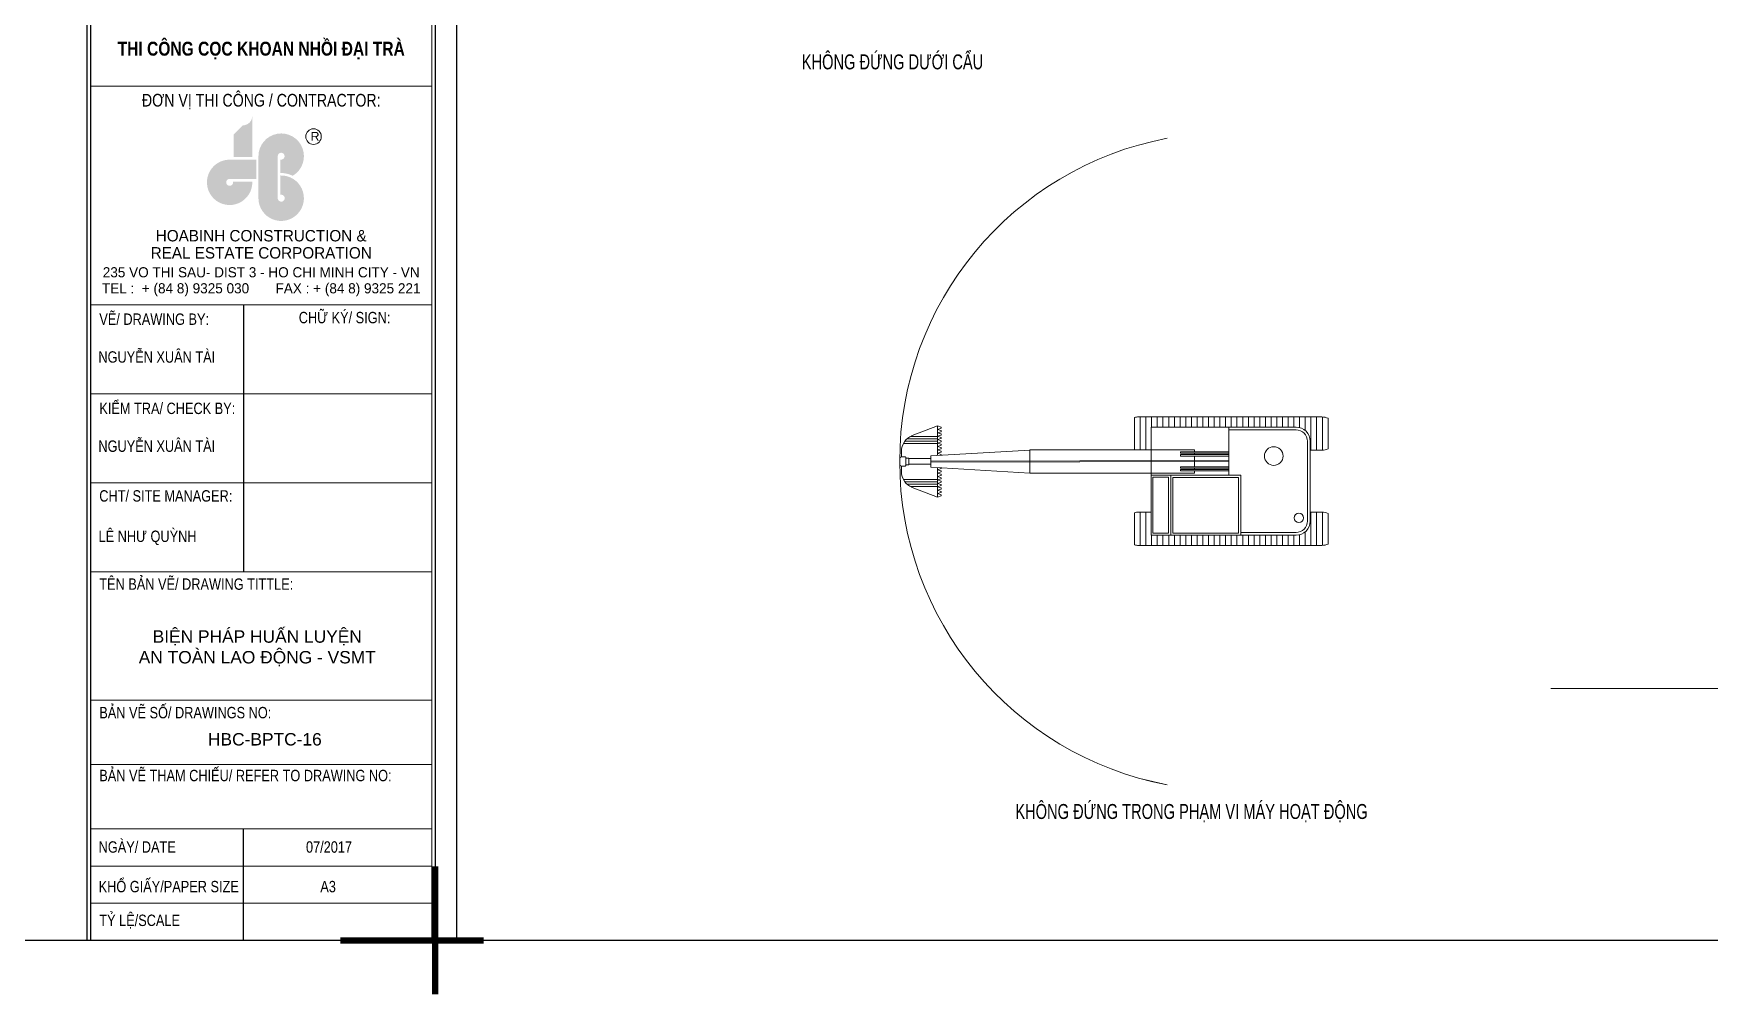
# Model space of a CAD drawing. Header units: millimetres. Extents: x -346728 to 1320345, y -537202 to -385966.
# Drawn here: x 867095 to 916096, y -537202 to -509017 of the extents above; entities that cross this region are included whole.
import ezdxf
from ezdxf.enums import TextEntityAlignment as Align

# ---------------------------------------------------------------- set-up
doc = ezdxf.new("R2010")
doc.units = ezdxf.units.MM
doc.header["$LTSCALE"] = 100
for name, color, linetype, lineweight in [('BORDER', 3, 'Continuous', 15), ('Chu text vini xxxxxxxxxxxxxxxxxxxxxxxxxxxxxxxxx', 7, 'Continuous', 15), ('DIM', 5, 'Continuous', 20), ('NET-MANH', 153, 'Continuous', 15), ('TEXT ENGLISL', 7, 'Continuous', 15)]:
    doc.layers.add(name, color=color, linetype=linetype, lineweight=lineweight)
for name, color, linetype in [('KHUNGTEN', 7, 'Continuous'), ('TEXT2', 8, 'Continuous'), ('TEXT_KUMHO', 4, 'Continuous')]:
    doc.layers.add(name, color=color, linetype=linetype)
doc.styles.add('HAI', font='VHARIAL.TTF', dxfattribs={"width": 0.7, "height": 500})
doc.styles.add('KT-ND-.SHX', font='Arial_1.ttf', dxfattribs={"width": 0.8})
doc.styles.add('KT-TEXT-ARIAL', font='Arial_1.ttf')
doc.styles.add('UNIVER', font='VUNIVER0.TTF', dxfattribs={"height": 300})

# ---------------------------------------------------------------- blocks, each defined once
blk = doc.blocks.new('LOGO_HB')
at = {"layer": 'TEXT ENGLISL'}
h = blk.add_hatch(color=142, dxfattribs=at)
h.paths.add_polyline_path([(-211, 540), (-319, 432), (-103, 410)])
h.paths.add_polyline_path([(-103, 648, -0.414208), (-211, 540), (-103, 410)])
h.paths.add_polyline_path([(-103, 410), (-319, 432), (-319, 172), (-103, 172)])
for points in [[(192, 183, -2.79063), (224, 144), (224, -12, -0.125559), (365, -44, 1.726912), (-31, 183), (-31, -303, 2.465752), (224, -40), (224, -263, -2.79063), (192, -303)], [(-57, 143), (-364, 143, 2.465942), (-102, -112), (-325, -112, -2.792193), (-364, -80), (-57, -80)]]:
    blk.add_hatch(color=142, dxfattribs=at).paths.add_polyline_path(points)
at = {"layer": 'TEXT ENGLISL', "color": 142}
blk.add_circle((606, 410), 90.1, dxfattribs=at)
at = {"layer": 'TEXT ENGLISL', "color": 142, "insert": (573, 463), "char_height": 101.53, "width": 285.41, "attachment_point": 1}
blk.add_mtext('{\\fVNI-Helve|b0|i0|c0|p2;R}', dxfattribs=at)
blk = doc.blocks.new('LVL-KHUNGTEN')
at = {"color": 1}
blk.add_line((111604, 41093), (111604, 62), dxfattribs=at)
blk.add_lwpolyline([(61073, 41093), (119124, 41093), (119124, 62), (61073, 62)], close=True)
blk.add_lwpolyline([(111534, 41093), (119124, 41093), (119124, 62), (111534, 62)], close=True, dxfattribs=at)
for points in [[(114939, 13934), (114939, 8106)], [(114937, 2499), (114937, 62)]]:
    blk.add_lwpolyline(points)
at = {"layer": 'DEFPOINTS'}
for p, q in [((61073, 62), (61073, 41093)), ((119124, 41093), (119124, 62)), ((119124, 62), (61073, 62))]:
    blk.add_line(p, q, dxfattribs=at)
at = {"layer": 'DEFPOINTS', "color": 3, "const_width": 134}
for points in [[(119124, 1682), (119124, 62), (117056, 62)], [(120185, 62), (119124, 62), (119124, -1115)]]:
    blk.add_lwpolyline(points, dxfattribs=at)
at = {"layer": 'DIM', "color": 1}
blk.add_line((119051, 41093), (119051, 62), dxfattribs=at)
at = {"layer": 'DIM'}
for p, q in [((111604, 18706), (119051, 18706)), ((111604, 13934), (119051, 13934)), ((111604, 11991), (119051, 11991)), ((111604, 10049), (119051, 10049)), ((111604, 8106), (119051, 8106)), ((111604, 5310), (119051, 5310)), ((111604, 3905), (119051, 3905)), ((111604, 2499), (119051, 2499)), ((111604, 1687), (119051, 1687)), ((111604, 874), (119051, 874))]:
    blk.add_line(p, q, dxfattribs=at)
at = {"layer": 'KHUNGTEN', "color": 9}
blk.add_line((119120, 62), (111604, 62), dxfattribs=at)
at = {"layer": 'TEXT_KUMHO', "xscale": 1.886691166340368, "yscale": 1.886691166340368, "zscale": 1.886691166340368, "rotation": 359.9949903384549}
blk.add_blockref('LOGO_HB', (115327, 16834), dxfattribs=at)
at = {"color": 1, "style": 'UNIVER'}
for s, p in [('HOABINH CONSTRUCTION &', (115329, 15444)), ('REAL ESTATE CORPORATION', (115329, 15070))]:
    blk.add_text(s, height=248.79, rotation=359.995, dxfattribs=at).set_placement(p, align=Align.MIDDLE)
at = {"style": 'UNIVER'}
for s, p in [('235 VO THI SAU- DIST 3 - HO CHI MINH CITY - VN', (115329, 14646)), ('TEL :  + (84 8) 9325 030       FAX : + (84 8) 9325 221', (115329, 14269))]:
    blk.add_text(s, height=221.14, rotation=359.995, dxfattribs=at).set_placement(p, align=Align.MIDDLE)
at = {"layer": 'Chu text vini xxxxxxxxxxxxxxxxxxxxxxxxxxxxxxxxx', "style": 'KT-ND-.SHX', "width": 0.8}
for s, height, p in [('ĐƠN VỊ THI CÔNG / CONTRACTOR:', 276.43, (115329, 18408)), ('VẼ/ DRAWING BY:', 248.79, (112993, 13655)), ('CHỮ KÝ/ SIGN:', 248.79, (117148, 13690)), ('NGUYỄN XUÂN TÀI', 248.79, (113050, 12833)), ('KIỂM TRA/ CHECK BY:', 248.79, (113279, 11712)), ('NGUYỄN XUÂN TÀI', 248.79, (113050, 10887)), ('CHT/ SITE MANAGER:', 248.79, (113247, 9770)), ('LÊ NHƯ QUỲNH', 248.79, (112848, 8883))]:
    blk.add_text(s, height=height, rotation=360, dxfattribs=at).set_placement(p, align=Align.MIDDLE)
for s, height, p in [('TÊN BẢN VẼ/ DRAWING TITTLE: ', 248.79, (111795, 7716)), ('BẢN VẼ SỐ/ DRAWINGS NO:', 248.79, (111795, 4911)), ('BẢN VẼ THAM CHIẾU/ REFER TO DRAWING NO:', 248.79, (111795, 3538)), ('NGÀY/ DATE', 248.8, (111781, 1978)), ('07/2017', 248.8, (116306, 1978)), ('KHỔ GIẤY/PAPER SIZE', 248.79, (111781, 1114)), ('A3', 248.8, (116619, 1114)), ('TỶ LỆ/SCALE', 248.79, (111795, 378))]:
    blk.add_text(s, height=height, rotation=360, dxfattribs=at).set_placement(p)
at = {"layer": 'Chu text vini xxxxxxxxxxxxxxxxxxxxxxxxxxxxxxxxx', "insert": (115329, 19678), "char_height": 304.07, "width": 7661.07, "attachment_point": 2, "rotation": 360, "style": 'KT-ND-.SHX'}
blk.add_mtext('{\\fArial|b1|i0|c163|p34;\\C7;THI CÔNG CỌC KHOAN NHỒI \\fArial|b1|i0|c0|p34;ĐẠI TRÀ}', dxfattribs=at)

msp = doc.modelspace()

# ---------------------------------------------------------------- linework, layer by layer
at = {"layer": 'BORDER'}
msp.add_line((911458.1, -528168.7, 3634), (942142.4, -528168.7, -881.1), dxfattribs=at)
at = {"layer": 'NET-MANH'}
for p, q in [((899285.7, -521191.4, -881.1), (899285.7, -520244.8, -881.1)), ((904764.2, -520227.5, -881.1), (899404.7, -520227.5, -881.1)), ((899452.1, -521191.4, -881.1), (899452.1, -520227.5, -881.1)), ((899618.5, -521191.4, -881.1), (899618.5, -520227.5, -881.1)), ((899784.9, -520524.7, -881.1), (899784.9, -520227.5, -881.1)), ((899951.3, -520524.7, -881.1), (899951.3, -520227.5, -881.1)), ((900117.8, -520524.7, -881.1), (900117.8, -520227.5, -881.1)), ((900284.2, -520524.7, -881.1), (900284.2, -520227.5, -881.1)), ((900450.6, -520524.7, -881.1), (900450.6, -520227.5, -881.1)), ((900617, -520524.7, -881.1), (900617, -520227.5, -881.1)), ((900783.4, -520524.7, -881.1), (900783.4, -520227.5, -881.1)), ((900949.9, -520524.7, -881.1), (900949.9, -520227.5, -881.1)), ((901116.3, -520524.7, -881.1), (901116.3, -520227.5, -881.1)), ((901282.7, -520524.7, -881.1), (901282.7, -520227.5, -881.1)), ((901449.1, -520524.7, -881.1), (901449.1, -520227.5, -881.1)), ((901615.5, -520524.7, -881.1), (901615.5, -520227.5, -881.1)), ((901782, -520524.7, -881.1), (901782, -520227.5, -881.1)), ((901948.4, -520524.7, -881.1), (901948.4, -520227.5, -881.1)), ((902114.8, -520524.7, -881.1), (902114.8, -520227.5, -881.1)), ((902281.2, -520524.7, -881.1), (902281.2, -520227.5, -881.1)), ((902447.6, -520524.7, -881.1), (902447.6, -520227.5, -881.1)), ((902614, -520524.7, -881.1), (902614, -520227.5, -881.1)), ((902780.5, -520524.7, -881.1), (902780.5, -520227.5, -881.1)), ((902946.9, -520524.7, -881.1), (902946.9, -520227.5, -881.1)), ((903113.3, -520524.7, -881.1), (903113.3, -520227.5, -881.1)), ((903279.7, -520524.7, -881.1), (903279.7, -520227.5, -881.1)), ((903446.1, -520524.7, -881.1), (903446.1, -520227.5, -881.1)), ((903612.6, -520524.7, -881.1), (903612.6, -520227.5, -881.1)), ((903779, -520524.7, -881.1), (903779, -520227.5, -881.1)), ((903945.4, -520524.7, -881.1), (903945.4, -520227.5, -881.1)), ((904111.8, -520538.1, -881.1), (904111.8, -520227.5, -881.1)), ((904278.2, -520625.2, -881.1), (904278.2, -520227.5, -881.1)), ((904444.7, -521200.3, -881.1), (904444.7, -520227.5, -881.1)), ((904611.1, -521200.3, -881.1), (904611.1, -520227.5, -881.1)), ((904777.5, -521200.1, -881.1), (904777.5, -520227.7, -881.1)), ((904943.9, -521159.5, -881.1), (904943.9, -520268.3, -881.1)), ((893522.3, -520865.5, -881.1), (892638.5, -520865.5, -881.1)), ((893522.3, -520797.7, -881.1), (892737, -520797.7, -881.1)), ((892789.1, -520774.1, -881.1), (893520.5, -520492, -881.1)), ((893520.5, -520492, -881.1), (893635.9, -520525.3, -881.1)), ((893520.5, -521352.4, -881.1), (893520.5, -520492, -881.1)), ((893635.9, -520558.5, -881.1), (893520.5, -520591.8, -881.1)), ((893520.5, -520591.8, -881.1), (893635.9, -520625.1, -881.1)), ((893635.9, -520658.4, -881.1), (893520.5, -520691.7, -881.1)), ((893520.5, -520691.7, -881.1), (893635.9, -520725, -881.1)), ((893635.9, -520758.2, -881.1), (893520.5, -520791.5, -881.1)), ((893520.5, -520791.5, -881.1), (893635.9, -520824.8, -881.1)), ((893635.9, -520858.1, -881.1), (893520.5, -520891.4, -881.1)), ((893635.9, -520525.3, -881.1), (893635.9, -520558.5, -881.1)), ((893635.9, -520625.1, -881.1), (893635.9, -520658.4, -881.1)), ((893635.9, -520725, -881.1), (893635.9, -520758.2, -881.1)), ((893635.9, -520824.8, -881.1), (893635.9, -520858.1, -881.1)), ((899772.7, -523686.5, -881.1), (899772.7, -520524.7, -881.1)), ((899772.7, -520524.7, -881.1), (904007.1, -520524.7, -881.1)), ((899772.7, -520903.1, -881.1), (899772.7, -520524.7, -881.1)), ((902043.9, -521930, -881.1), (902043.9, -520524.7, -881.1)), ((902043.9, -520607.9, -881.1), (904007.1, -520607.9, -881.1)), ((892469.5, -521397.8, -881.1), (892469.5, -521239.9, -881.1)), ((893522.3, -521007.9, -881.1), (892526.7, -521007.9, -881.1)), ((893522.3, -520933.3, -881.1), (892574.7, -520933.3, -881.1)), ((896224.3, -521194.6, -881.1), (893331.3, -521363.5, -881.1)), ((893331.3, -521698.1, -881.1), (893331.3, -521363.5, -881.1)), ((893520.5, -520891.4, -881.1), (893635.9, -520924.7, -881.1)), ((893635.9, -520957.9, -881.1), (893520.5, -520991.2, -881.1)), ((893520.5, -520991.2, -881.1), (893635.9, -521024.5, -881.1)), ((893635.9, -521057.8, -881.1), (893520.5, -521091.1, -881.1)), ((893520.5, -521091.1, -881.1), (893635.9, -521124.4, -881.1)), ((893635.9, -521157.7, -881.1), (893520.5, -521190.9, -881.1)), ((893520.5, -521190.9, -881.1), (893635.9, -521224.2, -881.1)), ((893635.9, -521257.5, -881.1), (893520.5, -521290.8, -881.1)), ((893520.5, -521290.8, -881.1), (893635.9, -521324.1, -881.1)), ((893635.9, -520924.7, -881.1), (893635.9, -520957.9, -881.1)), ((893635.9, -521024.5, -881.1), (893635.9, -521057.8, -881.1)), ((893635.9, -521124.4, -881.1), (893635.9, -521157.7, -881.1)), ((893635.9, -521224.2, -881.1), (893635.9, -521257.5, -881.1)), ((893635.9, -521324.1, -881.1), (893635.9, -521345.7, -881.1)), ((901043.5, -521191.4, -881.1), (896224.3, -521191.4, -881.1)), ((896224.3, -521867, -881.1), (896224.3, -521191.4, -881.1)), ((902042.7, -521248.9, -881.1), (900633.5, -521248.9, -881.1)), ((900633.5, -521248.9, -881.1), (900633.5, -521291.3, -881.1)), ((902042.7, -521291.3, -881.1), (900633.5, -521291.3, -881.1)), ((900633.5, -521326.1, -881.1), (900633.5, -521372.4, -881.1)), ((902042.7, -521326.1, -881.1), (900633.5, -521326.1, -881.1)), ((902042.7, -521372.4, -881.1), (900633.5, -521372.4, -881.1)), ((901043.5, -521248.9, -881.1), (901043.5, -521191.4, -881.1)), ((901043.5, -521326.1, -881.1), (901043.5, -521291.3, -881.1)), ((901043.5, -521291.3, -881.1), (901043.5, -521326.1, -881.1)), ((901043.5, -521682.1, -881.1), (901043.5, -521372.4, -881.1)), ((904340, -520940.8, -881.1), (904340, -523270.5, -881.1)), ((904423.2, -520940.8, -881.1), (904423.2, -523270.5, -881.1)), ((904423.2, -521200.3, -881.1), (904764.2, -521200.3, -881.1)), ((892419.6, -521613.9, -881.1), (892419.6, -521447.7, -881.1)), ((892469.5, -521397.8, -881.1), (892580.9, -521397.8, -881.1)), ((892580.8, -521663.8, -881.1), (892469.5, -521663.8, -881.1)), ((892469.5, -521663.8, -881.1), (892469.5, -521821.7, -881.1)), ((892597.6, -521414.6, -881.1), (892597.4, -521429.3, -881.1)), ((892597.4, -521629, -881.1), (892597.4, -521429.3, -881.1)), ((892691.3, -521429.3, -881.1), (892597.4, -521429.3, -881.1)), ((892691.3, -521629, -881.1), (892597.4, -521629, -881.1)), ((892597.4, -521629, -881.1), (892597.4, -521647.1, -881.1)), ((892691.3, -521629, -881.1), (892691.3, -521429.3, -881.1)), ((893331.3, -521446, -881.1), (892691.3, -521446, -881.1)), ((893331.3, -521612.4, -881.1), (892691.3, -521612.4, -881.1)), ((902043.8, -521499, -881.1), (893331.3, -521517.5, -881.1)), ((902043.9, -521532.3, -881.1), (893331.3, -521550.8, -881.1)), ((896224.3, -521867, -881.1), (893331.3, -521698.1, -881.1)), ((893520.5, -522569.6, -881.1), (893520.5, -521709.1, -881.1)), ((893520.5, -521770.8, -881.1), (893635.9, -521737.5, -881.1)), ((893635.9, -521804.1, -881.1), (893520.5, -521770.8, -881.1)), ((893520.5, -521870.6, -881.1), (893635.9, -521837.4, -881.1)), ((893635.9, -521737.5, -881.1), (893635.9, -521715.9, -881.1)), ((893635.9, -521837.4, -881.1), (893635.9, -521804.1, -881.1)), ((901043.5, -521867, -881.1), (896224.3, -521867, -881.1)), ((902042.7, -521682.1, -881.1), (900633.5, -521682.1, -881.1)), ((900633.5, -521728.4, -881.1), (900633.5, -521682.1, -881.1)), ((902042.7, -521728.4, -881.1), (900633.5, -521728.4, -881.1)), ((902042.7, -521763.1, -881.1), (900633.5, -521763.1, -881.1)), ((900633.5, -521805.6, -881.1), (900633.5, -521763.1, -881.1)), ((902042.7, -521805.6, -881.1), (900633.5, -521805.6, -881.1)), ((901043.5, -521763.1, -881.1), (901043.5, -521728.4, -881.1)), ((901043.5, -521867, -881.1), (901043.5, -521805.6, -881.1)), ((893522.3, -522053.7, -881.1), (892526.7, -522053.7, -881.1)), ((893522.3, -522128.3, -881.1), (892574.7, -522128.3, -881.1)), ((893522.3, -522196.1, -881.1), (892638.5, -522196.1, -881.1)), ((893522.3, -522263.9, -881.1), (892737, -522263.9, -881.1)), ((892789.1, -522287.5, -881.1), (893520.5, -522569.6, -881.1)), ((893635.9, -521903.9, -881.1), (893520.5, -521870.6, -881.1)), ((893520.5, -521970.5, -881.1), (893635.9, -521937.2, -881.1)), ((893635.9, -522003.8, -881.1), (893520.5, -521970.5, -881.1)), ((893520.5, -522070.3, -881.1), (893635.9, -522037.1, -881.1)), ((893635.9, -522103.6, -881.1), (893520.5, -522070.3, -881.1)), ((893520.5, -522170.2, -881.1), (893635.9, -522136.9, -881.1)), ((893635.9, -522203.5, -881.1), (893520.5, -522170.2, -881.1)), ((893520.5, -522270, -881.1), (893635.9, -522236.8, -881.1)), ((893635.9, -522303.3, -881.1), (893520.5, -522270, -881.1)), ((893520.5, -522369.9, -881.1), (893635.9, -522336.6, -881.1)), ((893635.9, -521937.2, -881.1), (893635.9, -521903.9, -881.1)), ((893635.9, -522037.1, -881.1), (893635.9, -522003.8, -881.1)), ((893635.9, -522136.9, -881.1), (893635.9, -522103.6, -881.1)), ((893635.9, -522236.8, -881.1), (893635.9, -522203.5, -881.1)), ((893635.9, -522336.6, -881.1), (893635.9, -522303.3, -881.1)), ((899772.7, -521930, -881.1), (902395.4, -521930, -881.1)), ((899825.2, -521991.6, -881.1), (900275.8, -521991.6, -881.1)), ((899825.2, -523630.7, -881.1), (899825.2, -521991.6, -881.1)), ((900275.8, -521991.6, -881.1), (900275.8, -523630.7, -881.1)), ((900345.6, -523685.9, -881.1), (900345.6, -521929.6, -881.1)), ((900408.8, -521999, -881.1), (902329.5, -521999, -881.1)), ((900408.8, -523630.7, -881.1), (900408.8, -521999, -881.1)), ((902329.5, -521999, -881.1), (902329.5, -523630.7, -881.1)), ((902395.4, -521930, -881.1), (902395.4, -523686.5, -881.1)), ((893635.9, -522403.2, -881.1), (893520.5, -522369.9, -881.1)), ((893520.5, -522469.7, -881.1), (893635.9, -522436.5, -881.1)), ((893635.9, -522503, -881.1), (893520.5, -522469.7, -881.1)), ((893520.5, -522569.6, -881.1), (893635.9, -522536.3, -881.1)), ((893635.9, -522436.5, -881.1), (893635.9, -522403.2, -881.1)), ((893635.9, -522536.3, -881.1), (893635.9, -522503, -881.1)), ((899285.7, -523966.4, -881.1), (899285.7, -523028.3, -881.1)), ((899772.7, -523010.9, -881.1), (899404.7, -523010.9, -881.1)), ((899452.1, -523983.8, -881.1), (899452.1, -523010.9, -881.1)), ((899618.5, -523983.8, -881.1), (899618.5, -523010.9, -881.1)), ((904764.2, -523010.9, -881.1), (904423.2, -523010.9, -881.1)), ((904444.7, -523983.8, -881.1), (904444.7, -523010.9, -881.1)), ((904611.1, -523983.8, -881.1), (904611.1, -523010.9, -881.1)), ((904777.5, -523983.6, -881.1), (904777.5, -523011.1, -881.1)), ((904943.9, -523942.9, -881.1), (904943.9, -523051.7, -881.1)), ((904007.1, -523686.5, -881.1), (899772.7, -523686.5, -881.1)), ((899784.9, -523983.8, -881.1), (899784.9, -523686.5, -881.1)), ((900275.8, -523630.7, -881.1), (899825.2, -523630.7, -881.1)), ((899951.3, -523983.8, -881.1), (899951.3, -523686.5, -881.1)), ((900117.8, -523983.8, -881.1), (900117.8, -523686.5, -881.1)), ((900284.2, -523983.8, -881.1), (900284.2, -523686.5, -881.1)), ((902329.5, -523630.7, -881.1), (900408.8, -523630.7, -881.1)), ((900450.6, -523983.8, -881.1), (900450.6, -523686.5, -881.1)), ((900617, -523983.8, -881.1), (900617, -523686.5, -881.1)), ((900783.4, -523983.8, -881.1), (900783.4, -523686.5, -881.1)), ((900949.9, -523983.8, -881.1), (900949.9, -523686.5, -881.1)), ((901116.3, -523983.8, -881.1), (901116.3, -523686.5, -881.1)), ((901282.7, -523983.8, -881.1), (901282.7, -523686.5, -881.1)), ((901449.1, -523983.8, -881.1), (901449.1, -523686.5, -881.1)), ((901615.5, -523983.8, -881.1), (901615.5, -523686.5, -881.1)), ((901782, -523983.8, -881.1), (901782, -523686.5, -881.1)), ((901948.4, -523983.8, -881.1), (901948.4, -523686.5, -881.1)), ((902114.8, -523983.8, -881.1), (902114.8, -523686.5, -881.1)), ((902281.2, -523983.8, -881.1), (902281.2, -523686.5, -881.1)), ((904007.1, -523603.3, -881.1), (902395.4, -523603.3, -881.1)), ((902447.6, -523983.8, -881.1), (902447.6, -523686.5, -881.1)), ((902614, -523983.8, -881.1), (902614, -523686.5, -881.1)), ((902780.5, -523983.8, -881.1), (902780.5, -523686.5, -881.1)), ((902946.9, -523983.8, -881.1), (902946.9, -523686.5, -881.1)), ((903113.3, -523983.8, -881.1), (903113.3, -523686.5, -881.1)), ((903279.7, -523983.8, -881.1), (903279.7, -523686.5, -881.1)), ((903446.1, -523983.8, -881.1), (903446.1, -523686.5, -881.1)), ((903612.6, -523983.8, -881.1), (903612.6, -523686.5, -881.1)), ((903779, -523983.8, -881.1), (903779, -523686.5, -881.1)), ((903945.4, -523983.8, -881.1), (903945.4, -523686.5, -881.1)), ((904111.8, -523983.8, -881.1), (904111.8, -523673.1, -881.1)), ((904278.2, -523983.8, -881.1), (904278.2, -523586, -881.1)), ((899404.7, -523983.8, -881.1), (904764.2, -523983.8, -881.1)), ((899445.6, -530799, -881.1), (900237.9, -530985.3, -881.1))]:
    msp.add_line(p, q, dxfattribs=at)
msp.add_arc((902043, -521532.3, -881.1), 9623.8, 100.811, 259.189, dxfattribs=at)
for centre, major_axis, start_param, end_param in [((899404.7, -520643.5), (-294.2, 294.2), -0.7853982, -0.4952843), ((904764.2, -520643.5), (-294.2, 294.2), -1.2321305, -0.7853982), ((892968.8, -521239.9), (353, 353), 1.1535021, 2.3561945), ((904007.1, -520940.8), (294.2, 294.2), 5.4977871, 7.0685835), ((904007.1, -520940.8), (-235.4, 235.4), 3.9269908, 5.4977871), ((899404.7, -520784.3), (294.2, 294.2), 3.636877, 3.7193871), ((903356.6, -521371), (-31.9, 271.4), 1.4538718, 7.7370571), ((904764.2, -520784.3), (294.2, 294.2), 3.9269908, 4.3737231), ((892469.5, -521447.7), (35.3, 35.3), 0.7853982, 2.3561945), ((892469.5, -521613.9), (-35.3, 35.3), 0.7853982, 2.3561945), ((892968.8, -521821.7), (-353, 353), 0.7853982, 1.9880905), ((892580.8, -521647.1), (11.8, 11.8), 3.9269908, 5.4977871), ((892580.9, -521414.5), (11.8, 11.8), 5.4881677, 7.0685835), ((899404.7, -523427), (294.2, 294.2), 0.7853982, 1.075512), ((904091.3, -523181.2), (-96.7, 96.7), 0.7853982, 7.0685835), ((904007.1, -523270.5), (235.4, 235.4), 3.9269908, 5.4977871), ((904007.1, -523270.5), (-294.2, 294.2), 2.3561945, 3.9269908), ((904764.2, -523427), (-294.2, 294.2), -1.2321305, -0.7853982), ((899404.7, -523567.7), (-294.2, 294.2), 2.0660806, 2.3561945), ((904764.2, -523567.7), (294.2, 294.2), 3.9269908, 4.3737231)]:
    msp.add_ellipse(centre, major_axis=major_axis, ratio=1, start_param=start_param, end_param=end_param, dxfattribs=at)

# ---------------------------------------------------------------- block references
at = {"xscale": 1.339663568069227, "yscale": 1.339663568069227, "zscale": 1.339663568069227}
for p in [(719249.9, -535618.7, -881.1), (797650.5, -535618.7, -881.1)]:
    msp.add_blockref('LVL-KHUNGTEN', p, dxfattribs=at)

# ---------------------------------------------------------------- texts
at = {"char_height": 363.091, "attachment_point": 5, "style": 'KT-TEXT-ARIAL'}
for s, insert, width in [('\\A1;{\\C7;BIỆN PHÁP HUẤN LUYỆN\\PAN TOÀN LAO ĐỘNG - VSMT}', (873636.5, -526990.9), 7503.26), ('HBC-BPTC-16', (873858.6, -529655.5), 9711.419)]:
    msp.add_mtext(s, dxfattribs=dict(at, insert=insert, width=width))
at = {"layer": 'TEXT2', "color": 170, "style": 'HAI', "width": 0.7}
for s, p in [('kh«ng ®øng d\xadíi cÈu', (889556.4, -510064.6, -881.1)), ('kh«ng ®øng trong ph¹m vi m¸y ho¹t ®éng', (895800.9, -531982.9, -881.1))]:
    msp.add_text(s, height=437.626, dxfattribs=at).set_placement(p)

doc.saveas('drawing.dxf')
